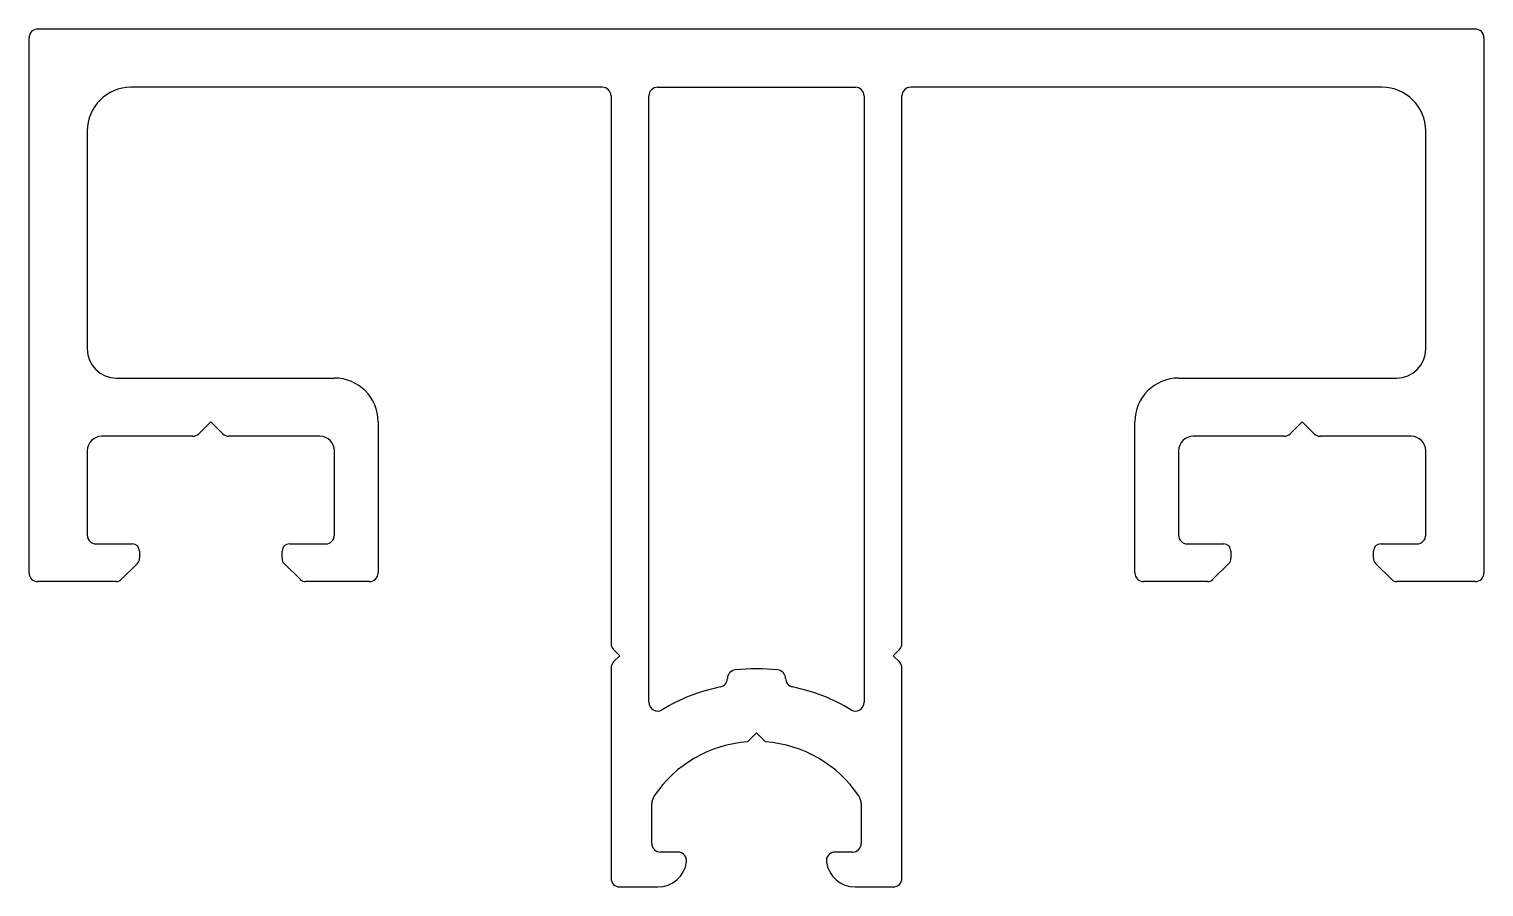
# Model space of a CAD drawing. Extents: x 864.3 to 914.3, y 898.6 to 928.1.
import ezdxf

# ---------------------------------------------------------------- set-up
doc = ezdxf.new("R2010")
doc.units = 0
doc.layers.get('0').update_dxf_attribs({"linetype": 'CONTINUOUS'})

msp = doc.modelspace()

# ---------------------------------------------------------------- linework, layer by layer
for p, q in [((914.006, 928.08), (864.606, 928.08)), ((864.306, 909.38), (864.306, 927.78)), ((914.306, 927.78), (914.306, 909.38)), ((884.006, 926.08), (867.806, 926.08)), ((885.906, 926.08), (892.706, 926.08)), ((910.806, 926.08), (894.606, 926.08)), ((884.306, 925.78), (884.306, 906.958)), ((885.606, 904.931), (885.606, 925.78)), ((893.006, 925.78), (893.006, 904.931)), ((894.306, 906.958), (894.306, 925.78)), ((866.306, 924.58), (866.306, 917.08)), ((912.306, 917.08), (912.306, 924.58)), ((867.306, 916.08), (874.802, 916.08)), ((903.811, 916.08), (911.306, 916.08)), ((870.552, 914.58), (870.14, 914.168)), ((870.964, 914.168), (870.552, 914.58)), ((876.302, 914.58), (876.302, 909.38)), ((902.311, 909.38), (902.311, 914.58)), ((908.061, 914.58), (907.649, 914.168)), ((908.473, 914.168), (908.061, 914.58)), ((869.927, 914.08), (866.806, 914.08)), ((874.302, 914.08), (871.176, 914.08)), ((907.437, 914.08), (904.311, 914.08)), ((911.806, 914.08), (908.685, 914.08)), ((866.306, 913.58), (866.306, 910.68)), ((874.802, 910.68), (874.802, 913.58)), ((903.811, 913.58), (903.811, 910.68)), ((912.306, 910.68), (912.306, 913.58)), ((866.606, 910.38), (867.852, 910.38)), ((868.102, 910.13), (868.102, 909.883)), ((873.002, 909.883), (873.002, 910.13)), ((873.252, 910.38), (874.502, 910.38)), ((904.111, 910.38), (905.361, 910.38)), ((905.611, 910.13), (905.611, 909.883)), ((910.511, 909.883), (910.511, 910.13)), ((910.761, 910.38), (912.006, 910.38)), ((868.029, 909.706), (867.475, 909.153)), ((873.629, 909.153), (873.075, 909.706)), ((905.538, 909.706), (904.984, 909.153)), ((911.138, 909.153), (910.584, 909.706)), ((867.298, 909.08), (864.606, 909.08)), ((876.002, 909.08), (873.805, 909.08)), ((904.808, 909.08), (902.611, 909.08)), ((914.006, 909.08), (911.315, 909.08)), ((884.394, 906.746), (884.606, 906.534)), ((884.606, 906.534), (884.394, 906.322)), ((894.006, 906.534), (894.219, 906.746)), ((894.219, 906.322), (894.006, 906.534)), ((884.306, 906.11), (884.306, 898.884)), ((894.306, 898.884), (894.306, 906.11)), ((888.306, 905.746), (888.306, 905.754)), ((890.306, 905.754), (890.306, 905.746)), ((888.995, 903.573), (889.306, 903.884)), ((889.306, 903.884), (889.618, 903.573)), ((885.706, 900.084), (885.706, 901.436)), ((892.906, 901.436), (892.906, 900.084)), ((886.606, 899.784), (886.006, 899.784)), ((892.606, 899.784), (892.006, 899.784)), ((884.606, 898.584), (885.914, 898.584)), ((892.699, 898.584), (894.006, 898.584))]:
    msp.add_line(p, q)
for centre, radius, start, end in [((864.606, 927.78), 0.3, 90, 180), ((914.006, 927.78), 0.3, 0, 90), ((867.806, 924.58), 1.5, 90, 180), ((884.006, 925.78), 0.3, 0, 90), ((885.906, 925.78), 0.3, 90, 180), ((892.706, 925.78), 0.3, 0, 90), ((894.606, 925.78), 0.3, 90, 180), ((910.806, 924.58), 1.5, 0, 90), ((867.306, 917.08), 1, 180, 270), ((911.306, 917.08), 1, 270, 0), ((874.802, 914.58), 1.5, 0, 90), ((903.811, 914.58), 1.5, 90, 180), ((866.806, 913.58), 0.5, 90, 180), ((869.927, 914.38), 0.3, 270, 315), ((871.176, 914.38), 0.3, 225, 270), ((874.302, 913.58), 0.5, 0, 90), ((904.311, 913.58), 0.5, 90, 180), ((907.437, 914.38), 0.3, 270, 315), ((908.685, 914.38), 0.3, 225, 270), ((911.806, 913.58), 0.5, 0, 90), ((866.606, 910.68), 0.3, 180, 270), ((874.502, 910.68), 0.3, 270, 0), ((904.111, 910.68), 0.3, 180, 270), ((912.006, 910.68), 0.3, 270, 0), ((867.852, 910.13), 0.25, 0, 90), ((873.252, 910.13), 0.25, 90, 180), ((905.361, 910.13), 0.25, 0, 90), ((910.761, 910.13), 0.25, 90, 180), ((867.852, 909.883), 0.25, 315, 0), ((873.252, 909.883), 0.25, 180, 225), ((905.361, 909.883), 0.25, 315, 0), ((910.761, 909.883), 0.25, 180, 225), ((864.606, 909.38), 0.3, 180, 270), ((867.298, 909.33), 0.25, 270, 315), ((873.805, 909.33), 0.25, 225, 270), ((876.002, 909.38), 0.3, 270, 0), ((902.611, 909.38), 0.3, 180, 270), ((904.808, 909.33), 0.25, 270, 315), ((911.315, 909.33), 0.25, 225, 270), ((914.006, 909.38), 0.3, 270, 0), ((884.606, 906.958), 0.3, 180, 225), ((894.006, 906.958), 0.3, 315, 0), ((884.606, 906.11), 0.3, 135, 180), ((888.606, 905.746), 0.3, 96.2401, 180), ((889.306, 899.344), 6.74, 83.7599, 96.2401), ((890.006, 905.746), 0.3, 0, 83.7599), ((894.006, 906.11), 0.3, 0, 45), ((888.006, 905.754), 0.3, 281.4654, 0), ((890.606, 905.754), 0.3, 180, 258.5346), ((889.306, 899.344), 6.24, 101.4654, 121.324), ((889.306, 899.344), 6.24, 58.676, 78.5346), ((885.906, 904.931), 0.3, 180, 301.324), ((892.706, 904.931), 0.3, 238.676, 0), ((889.306, 899.344), 4.24, 94.2125, 145.9836), ((889.306, 899.344), 4.24, 34.0164, 85.7875), ((886.206, 901.436), 0.5, 145.9836, 180), ((892.406, 901.436), 0.5, 0, 34.0164), ((886.006, 900.084), 0.3, 180, 270), ((892.606, 900.084), 0.3, 270, 0), ((886.605, 899.483), 0.301, 352.0597, 89.7271), ((892.004, 899.486), 0.298, 89.5855, 188.6277), ((885.914, 899.584), 1, 270, 351.7868), ((892.699, 899.584), 1, 188.2132, 270), ((884.606, 898.884), 0.3, 180, 270), ((894.006, 898.884), 0.3, 270, 0)]:
    msp.add_arc(centre, radius, start, end)

doc.saveas('drawing.dxf')
